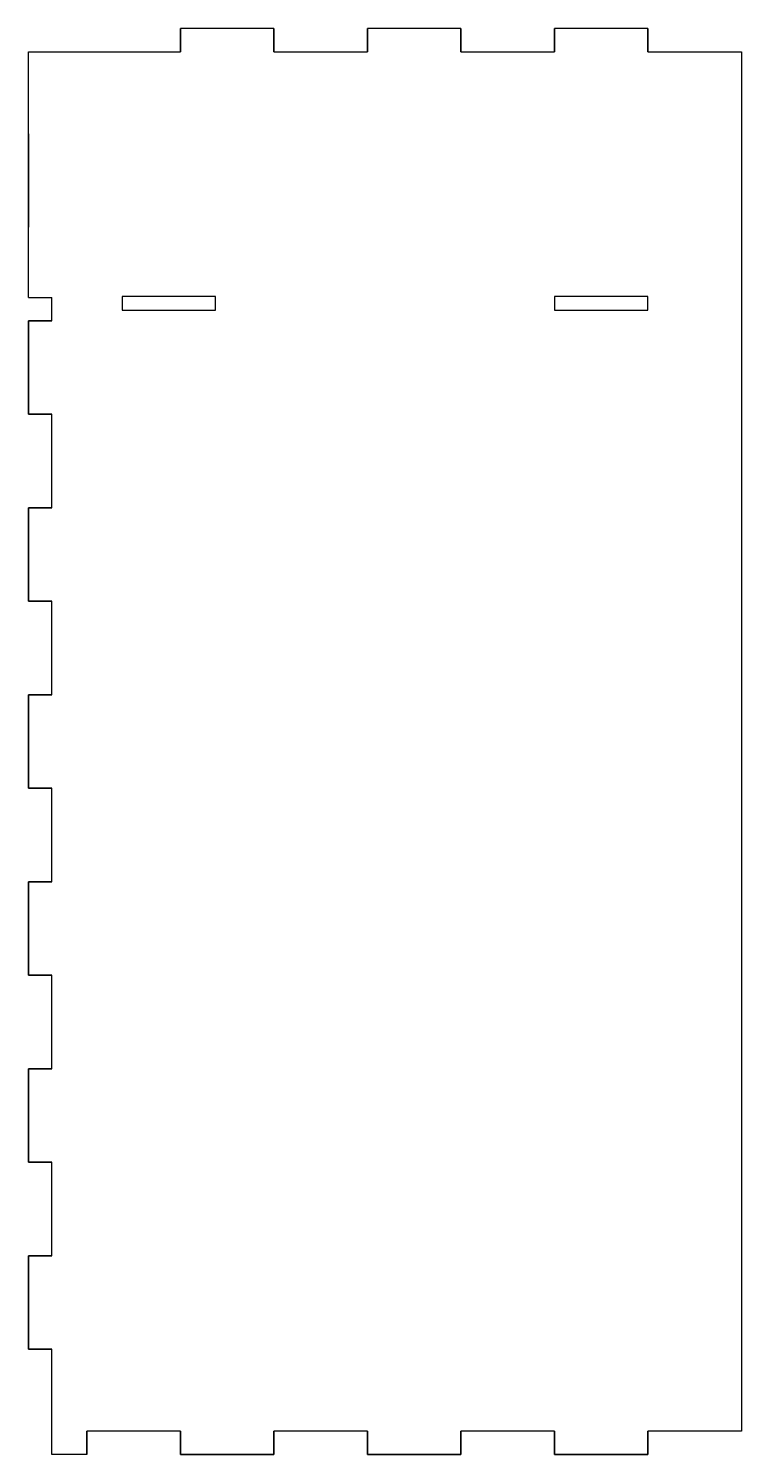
# Model space of a CAD drawing. Header units: millimetres. Extents: x -289 to -4, y 4 to 574.
import ezdxf

# ---------------------------------------------------------------- set-up
doc = ezdxf.new("R2010")
doc.units = ezdxf.units.MM
doc.layers.get('0').update_dxf_attribs({"lineweight": 25, "true_color": 0xffffff})

msp = doc.modelspace()

# ---------------------------------------------------------------- linework, layer by layer
for p, q in [((-190.92, 573.73), (-228.28, 573.73)), ((-228.28, 573.73), (-228.28, 564.39)), ((-228.28, 564.39), (-228.28, 573.73)), ((-190.92, 573.73), (-190.92, 564.39)), ((-190.92, 564.39), (-190.92, 573.73)), ((-116.2, 573.73), (-153.56, 573.73)), ((-153.56, 573.73), (-153.56, 564.39)), ((-153.56, 564.39), (-153.56, 573.73)), ((-116.2, 573.73), (-116.2, 564.39)), ((-116.2, 564.39), (-116.2, 573.73)), ((-41.48, 573.74), (-78.84, 573.74)), ((-78.84, 573.74), (-78.84, 564.4)), ((-78.84, 564.39), (-78.84, 573.73)), ((-41.48, 573.74), (-41.48, 564.4)), ((-41.48, 564.4), (-41.48, 573.74)), ((-289, 564.39), (-228.28, 564.39)), ((-289, 466.31), (-289, 564.39)), ((-190.92, 564.39), (-153.56, 564.39)), ((-116.2, 564.39), (-78.84, 564.39)), ((-41.48, 564.4), (-4.12, 564.4)), ((-4.12, 564.4), (-4.12, 13.32)), ((-289, 531.69), (-289, 494.33)), ((-289, 494.33), (-289, 531.69)), ((-289, 466.31), (-279.66, 466.31)), ((-279.66, 456.97), (-279.66, 466.31)), ((-214.28, 466.73), (-251.64, 466.73)), ((-251.64, 466.73), (-251.64, 461.23)), ((-214.28, 461.23), (-214.28, 466.73)), ((-41.48, 466.73), (-78.84, 466.73)), ((-78.84, 466.73), (-78.84, 461.23)), ((-41.48, 461.23), (-41.48, 466.73)), ((-279.66, 456.97), (-289, 456.97)), ((-289, 456.97), (-289, 419.61)), ((-289, 456.97), (-279.66, 456.97)), ((-289, 419.61), (-289, 456.97)), ((-289, 456.97), (-279.66, 456.97)), ((-251.64, 461.23), (-214.28, 461.23)), ((-78.84, 461.23), (-41.48, 461.23)), ((-279.66, 419.61), (-289, 419.61)), ((-289, 419.61), (-279.66, 419.61)), ((-279.66, 419.61), (-289, 419.61)), ((-279.66, 382.25), (-279.66, 419.61)), ((-279.66, 382.25), (-279.66, 419.61)), ((-279.66, 382.25), (-289, 382.25)), ((-289, 382.25), (-289, 344.89)), ((-289, 382.25), (-279.66, 382.25)), ((-289, 344.89), (-289, 382.25)), ((-289, 382.25), (-279.66, 382.25)), ((-279.66, 344.89), (-289, 344.89)), ((-289, 344.89), (-279.66, 344.89)), ((-279.66, 344.89), (-289, 344.89)), ((-279.66, 307.53), (-279.66, 344.89)), ((-279.66, 307.53), (-279.66, 344.89)), ((-279.66, 307.53), (-289, 307.53)), ((-289, 307.53), (-289, 270.17)), ((-289, 307.53), (-279.66, 307.53)), ((-289, 270.17), (-289, 307.53)), ((-289, 307.53), (-279.66, 307.53)), ((-279.66, 270.17), (-289, 270.17)), ((-289, 270.17), (-279.66, 270.17)), ((-279.66, 270.17), (-289, 270.17)), ((-279.66, 232.81), (-279.66, 270.17)), ((-279.66, 232.81), (-279.66, 270.17)), ((-279.66, 232.81), (-289, 232.81)), ((-289, 232.81), (-289, 195.45)), ((-289, 232.81), (-279.66, 232.81)), ((-289, 195.45), (-289, 232.81)), ((-289, 232.81), (-279.66, 232.81)), ((-279.66, 195.45), (-289, 195.45)), ((-289, 195.45), (-279.66, 195.45)), ((-279.66, 195.45), (-289, 195.45)), ((-279.66, 158.09), (-279.66, 195.45)), ((-279.66, 158.09), (-279.66, 195.45)), ((-279.66, 158.09), (-289, 158.09)), ((-289, 158.09), (-289, 120.73)), ((-289, 158.09), (-279.66, 158.09)), ((-289, 120.73), (-289, 158.09)), ((-289, 158.09), (-279.66, 158.09)), ((-279.66, 120.73), (-289, 120.73)), ((-289, 120.73), (-279.66, 120.73)), ((-279.66, 120.73), (-289, 120.73)), ((-279.66, 83.37), (-279.66, 120.73)), ((-279.66, 83.37), (-279.66, 120.73)), ((-279.66, 83.37), (-289, 83.37)), ((-289, 83.37), (-289, 46.01)), ((-289, 83.37), (-279.66, 83.37)), ((-289, 46.01), (-289, 83.37)), ((-289, 83.37), (-279.66, 83.37)), ((-279.66, 46.01), (-289, 46.01)), ((-289, 46.01), (-279.66, 46.01)), ((-279.66, 46.01), (-289, 46.01)), ((-279.66, 8.65), (-279.66, 46.01)), ((-279.66, 3.98), (-279.66, 46.01)), ((-228.28, 13.32), (-265.64, 13.32)), ((-265.64, 13.32), (-265.64, 3.98)), ((-265.64, 3.98), (-265.64, 13.32)), ((-228.28, 13.32), (-265.64, 13.32)), ((-265.64, 13.32), (-265.64, 3.98)), ((-228.28, 13.32), (-228.28, 3.98)), ((-228.28, 3.98), (-228.28, 13.32)), ((-228.28, 3.98), (-228.28, 13.32)), ((-153.56, 13.32), (-190.92, 13.32)), ((-190.92, 13.32), (-190.92, 3.98)), ((-190.92, 3.98), (-190.92, 13.32)), ((-153.56, 13.32), (-190.92, 13.32)), ((-190.92, 13.32), (-190.92, 3.98)), ((-153.56, 13.32), (-153.56, 3.98)), ((-153.56, 3.98), (-153.56, 13.32)), ((-153.56, 3.98), (-153.56, 13.32)), ((-78.84, 13.32), (-116.2, 13.32)), ((-116.2, 13.32), (-116.2, 3.98)), ((-116.2, 3.98), (-116.2, 13.32)), ((-78.84, 13.32), (-116.2, 13.32)), ((-116.2, 13.32), (-116.2, 3.98)), ((-78.84, 13.32), (-78.84, 3.98)), ((-78.84, 3.98), (-78.84, 13.32)), ((-78.84, 3.98), (-78.84, 13.32)), ((-4.12, 13.32), (-41.48, 13.32)), ((-41.48, 13.32), (-41.48, 3.98)), ((-41.48, 3.98), (-41.48, 13.32)), ((-4.12, 13.32), (-41.48, 13.32)), ((-41.48, 13.32), (-41.48, 3.98)), ((-265.64, 3.98), (-279.66, 3.98)), ((-228.28, 3.98), (-190.92, 3.98)), ((-190.92, 3.98), (-228.28, 3.98)), ((-153.56, 3.98), (-116.2, 3.98)), ((-116.2, 3.98), (-153.56, 3.98)), ((-78.84, 3.98), (-41.48, 3.98)), ((-41.48, 3.98), (-78.84, 3.98))]:
    msp.add_line(p, q)

doc.saveas('drawing.dxf')
